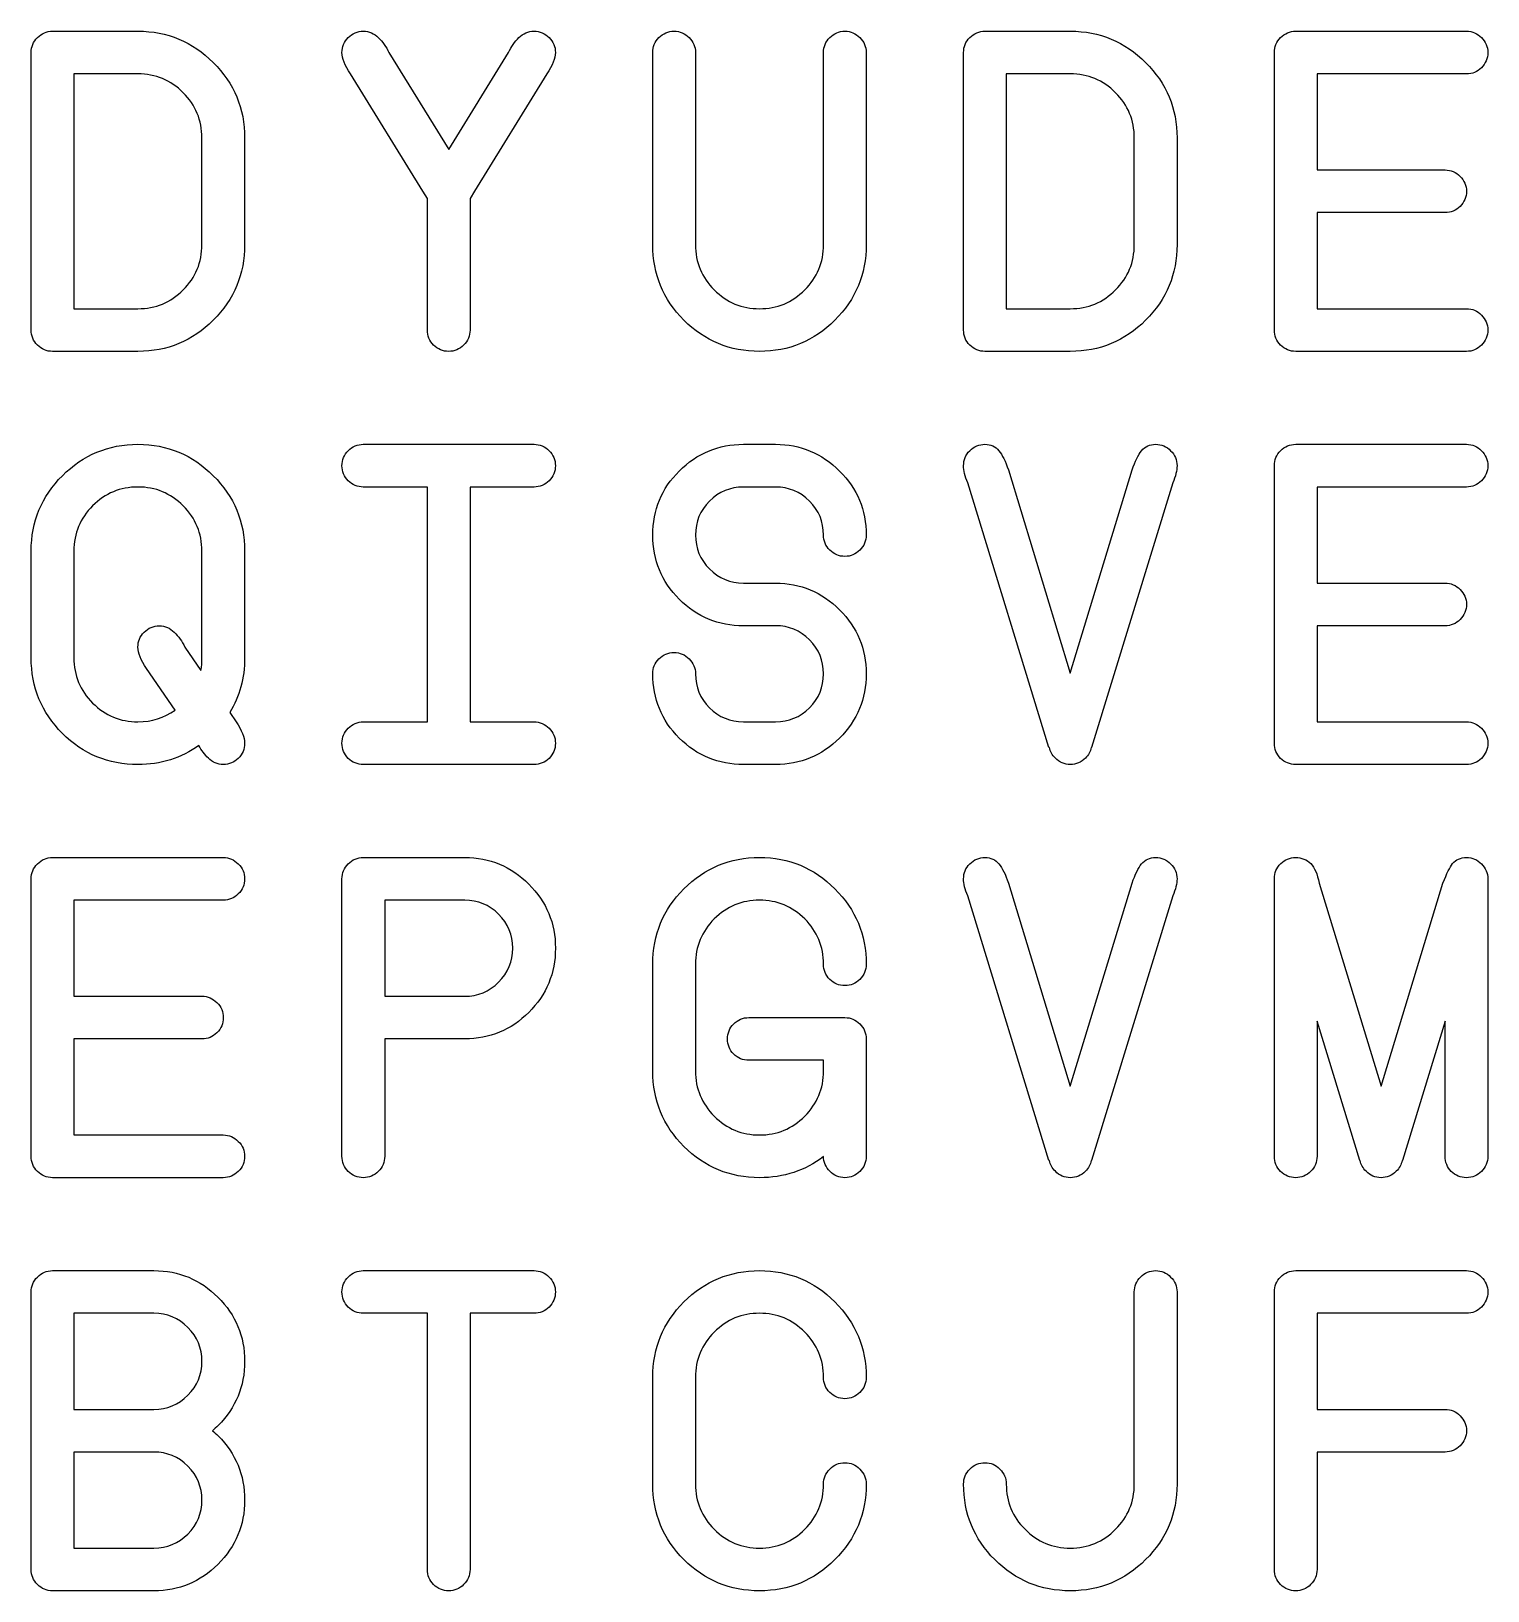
# Model space of a CAD drawing. Extents: x 0.5 to 46.5, y 0.5 to 6.
# Drawn here: x 15.577 to 16.965, y 3.294 to 4.781 of the extents above; entities that cross this region are included whole.
import ezdxf

# ---------------------------------------------------------------- set-up
doc = ezdxf.new("R2010")
doc.units = 0
doc.layers.add('Layer_1', color=7, linetype='CONTINUOUS')

msp = doc.modelspace()

# ---------------------------------------------------------------- linework, layer by layer
at = {"layer": 'Layer_1', "color": 3}
for p, q in [((15.597232, 4.780644), (15.678613, 4.780644)), ((16.485982, 4.780644), (16.567362, 4.780644)), ((16.782232, 4.780644), (16.944993, 4.780644)), ((15.576888, 4.495813), (15.576888, 4.760299)), ((15.917896, 4.760299), (15.974862, 4.667933)), ((15.974862, 4.667933), (16.031829, 4.760299)), ((16.169387, 4.577194), (16.169387, 4.760299)), ((16.210077, 4.760299), (16.210077, 4.577194)), ((16.332147, 4.577194), (16.332147, 4.760299)), ((16.372838, 4.760299), (16.372838, 4.577194)), ((16.465637, 4.495813), (16.465637, 4.760299)), ((16.761887, 4.495813), (16.761887, 4.760299)), ((15.617577, 4.739954), (15.617577, 4.516159)), ((15.678613, 4.739954), (15.617577, 4.739954)), ((15.950245, 4.628056), (15.881275, 4.739954)), ((16.068449, 4.739954), (15.99948, 4.628056)), ((16.506327, 4.739954), (16.506327, 4.516159)), ((16.567362, 4.739954), (16.506327, 4.739954)), ((16.944993, 4.739954), (16.802577, 4.739954)), ((16.802577, 4.739954), (16.802577, 4.648402)), ((15.739648, 4.577194), (15.739648, 4.678919)), ((15.780338, 4.678919), (15.780338, 4.577194)), ((16.628397, 4.577194), (16.628397, 4.678919)), ((16.669088, 4.678919), (16.669088, 4.577194)), ((16.802577, 4.648402), (16.924647, 4.648402)), ((15.954517, 4.621139), (15.950245, 4.628056)), ((15.99948, 4.628056), (15.995207, 4.621139)), ((15.954517, 4.495813), (15.954517, 4.621139)), ((15.995207, 4.621139), (15.995207, 4.495813)), ((16.924647, 4.607712), (16.802577, 4.607712)), ((16.802577, 4.607712), (16.802577, 4.516159)), ((15.617577, 4.516159), (15.678613, 4.516159)), ((16.506327, 4.516159), (16.567362, 4.516159)), ((16.802577, 4.516159), (16.944993, 4.516159)), ((15.678613, 4.475469), (15.597232, 4.475469)), ((16.567362, 4.475469), (16.485982, 4.475469)), ((16.944993, 4.475469), (16.782232, 4.475469)), ((15.893482, 4.386894), (16.056243, 4.386894)), ((16.255853, 4.386894), (16.286371, 4.386894)), ((16.782232, 4.386894), (16.944993, 4.386894)), ((16.508362, 4.36248), (16.567363, 4.168795)), ((16.567363, 4.168795), (16.626363, 4.36248)), ((16.761887, 4.102063), (16.761887, 4.366549)), ((15.954517, 4.346204), (15.893482, 4.346204)), ((15.954517, 4.122409), (15.954517, 4.346204)), ((16.056243, 4.346204), (15.995207, 4.346204)), ((15.995207, 4.346204), (15.995207, 4.122409)), ((16.286371, 4.346204), (16.255853, 4.346204)), ((16.547018, 4.097995), (16.469706, 4.350273)), ((16.665019, 4.350273), (16.587708, 4.097995)), ((16.944993, 4.346204), (16.802577, 4.346204)), ((16.802577, 4.346204), (16.802577, 4.254652)), ((16.372838, 4.300428), (16.372838, 4.300428)), ((15.576888, 4.183444), (15.576888, 4.285169)), ((15.617576, 4.285169), (15.617576, 4.183444)), ((15.739646, 4.183444), (15.739646, 4.285169)), ((15.780338, 4.285169), (15.780338, 4.183444)), ((16.255853, 4.254652), (16.286371, 4.254652)), ((16.802577, 4.254652), (16.924647, 4.254652)), ((16.286371, 4.213962), (16.255853, 4.213962)), ((16.924647, 4.213962), (16.802577, 4.213962)), ((16.802577, 4.213962), (16.802577, 4.122409)), ((15.72337, 4.193616), (15.738631, 4.17144)), ((15.714012, 4.133599), (15.686749, 4.173271)), ((15.766097, 4.131157), (15.7722, 4.122409)), ((15.893482, 4.122409), (15.954517, 4.122409)), ((15.995207, 4.122409), (16.056243, 4.122409)), ((16.255853, 4.122409), (16.286371, 4.122409)), ((16.802577, 4.122409), (16.944993, 4.122409)), ((15.7368, 4.099826), (15.7368, 4.099826)), ((16.547423, 4.097995), (16.547018, 4.097995)), ((16.587708, 4.097995), (16.587302, 4.097995)), ((16.056243, 4.081719), (15.893482, 4.081719)), ((16.286371, 4.081719), (16.255853, 4.081719)), ((16.567364, 4.081719), (16.567361, 4.081719)), ((16.944993, 4.081719), (16.782232, 4.081719)), ((15.597232, 3.993144), (15.759993, 3.993144)), ((15.893482, 3.993144), (15.990121, 3.993144)), ((15.576888, 3.708313), (15.576888, 3.972799)), ((15.873138, 3.708313), (15.873138, 3.972799)), ((16.761888, 3.708313), (16.761888, 3.972799)), ((16.965336, 3.972799), (16.965336, 3.708313)), ((16.965338, 3.972799), (16.965336, 3.972799)), ((16.547018, 3.704245), (16.469706, 3.956523)), ((16.508362, 3.96873), (16.567363, 3.775045)), ((16.567363, 3.775045), (16.626363, 3.96873)), ((16.665019, 3.956523), (16.587708, 3.704245)), ((16.804612, 3.96873), (16.863613, 3.775045)), ((16.863613, 3.775045), (16.922614, 3.96873)), ((15.759993, 3.952454), (15.617577, 3.952454)), ((15.617577, 3.952454), (15.617577, 3.860902)), ((15.990121, 3.952454), (15.913828, 3.952454)), ((15.913828, 3.952454), (15.913828, 3.860902)), ((15.990121, 3.952454), (15.990121, 3.952454)), ((16.169388, 3.789694), (16.169388, 3.891419)), ((16.210078, 3.891419), (16.210078, 3.789694)), ((15.617577, 3.860902), (15.739648, 3.860902)), ((15.913828, 3.860902), (15.990121, 3.860902)), ((16.26094, 3.840556), (16.352493, 3.840556)), ((16.843268, 3.704245), (16.802578, 3.837098)), ((16.802578, 3.837098), (16.802578, 3.708313)), ((16.924645, 3.837098), (16.883955, 3.704245)), ((16.924645, 3.708313), (16.924645, 3.837098)), ((15.739648, 3.820212), (15.617577, 3.820212)), ((15.617577, 3.820212), (15.617577, 3.728659)), ((15.990121, 3.820212), (15.913828, 3.820212)), ((15.913828, 3.820212), (15.913828, 3.708313)), ((15.990121, 3.820212), (15.990121, 3.820212)), ((16.372838, 3.820212), (16.372838, 3.708313)), ((16.332148, 3.799866), (16.26094, 3.799866)), ((16.332148, 3.789694), (16.332148, 3.799866)), ((15.617577, 3.728659), (15.759993, 3.728659)), ((16.547423, 3.704245), (16.547018, 3.704245)), ((16.587708, 3.704245), (16.587302, 3.704245)), ((16.843673, 3.704245), (16.843268, 3.704245)), ((16.883955, 3.704245), (16.88355, 3.704245)), ((15.759993, 3.687969), (15.597232, 3.687969)), ((16.567364, 3.687969), (16.567361, 3.687969)), ((15.597232, 3.599394), (15.693871, 3.599394)), ((15.893482, 3.599394), (16.056243, 3.599394)), ((16.782233, 3.599394), (16.944993, 3.599394)), ((15.576888, 3.314563), (15.576888, 3.579049)), ((16.628397, 3.395944), (16.628397, 3.579049)), ((16.669088, 3.579049), (16.669088, 3.395944)), ((16.761888, 3.314563), (16.761888, 3.579049)), ((15.693871, 3.558704), (15.617577, 3.558704)), ((15.617577, 3.558704), (15.617577, 3.467151)), ((15.693871, 3.558704), (15.693871, 3.558704)), ((15.954518, 3.558704), (15.893482, 3.558704)), ((15.954518, 3.314563), (15.954518, 3.558704)), ((15.995208, 3.558704), (15.995208, 3.314563)), ((16.056243, 3.558704), (15.995208, 3.558704)), ((16.944993, 3.558704), (16.802578, 3.558704)), ((16.802578, 3.558704), (16.802578, 3.467151)), ((16.169388, 3.395944), (16.169388, 3.497669)), ((16.210078, 3.497669), (16.210078, 3.395944)), ((15.617577, 3.467151), (15.693871, 3.467151)), ((16.802578, 3.467151), (16.924648, 3.467151)), ((15.693871, 3.426462), (15.617577, 3.426462)), ((15.617577, 3.426462), (15.617577, 3.334909)), ((15.693871, 3.426462), (15.693871, 3.426462)), ((16.924648, 3.426462), (16.802578, 3.426462)), ((16.802578, 3.426462), (16.802578, 3.314563)), ((16.332148, 3.395944), (16.332148, 3.395944)), ((16.465637, 3.395944), (16.465637, 3.395944)), ((15.617577, 3.334909), (15.693871, 3.334909)), ((15.693871, 3.294219), (15.597232, 3.294219)), ((15.693871, 3.294219), (15.693871, 3.294219))]:
    msp.add_line(p, q, dxfattribs=at)
for points in [[(15.576888, 4.760299), (15.576888, 4.76586), (15.578854, 4.770607), (15.582788, 4.774541)], [(15.582788, 4.774541), (15.586857, 4.77861), (15.591672, 4.780644), (15.597232, 4.780644)], [(15.678613, 4.780644), (15.706689, 4.780644), (15.730628, 4.770675), (15.750431, 4.750737)], [(15.873137, 4.760299), (15.873137, 4.76586), (15.875104, 4.770607), (15.879037, 4.774541)], [(15.879037, 4.774541), (15.883106, 4.77861), (15.887921, 4.780644), (15.893482, 4.780644)], [(15.893482, 4.780644), (15.899043, 4.780644), (15.90379, 4.77861), (15.907724, 4.774541)], [(15.907724, 4.774541), (15.911793, 4.770607), (15.915184, 4.76586), (15.917896, 4.760299)], [(16.031829, 4.760299), (16.034541, 4.76586), (16.037864, 4.770607), (16.041797, 4.774541)], [(16.041797, 4.774541), (16.045866, 4.77861), (16.050682, 4.780644), (16.056243, 4.780644)], [(16.056243, 4.780644), (16.061804, 4.780644), (16.066551, 4.77861), (16.070484, 4.774541)], [(16.070484, 4.774541), (16.074553, 4.770607), (16.076588, 4.76586), (16.076588, 4.760299)], [(16.169387, 4.760299), (16.169387, 4.76586), (16.171353, 4.770607), (16.175287, 4.774541)], [(16.175287, 4.774541), (16.179356, 4.77861), (16.184171, 4.780644), (16.189732, 4.780644)], [(16.189732, 4.780644), (16.195293, 4.780644), (16.20004, 4.77861), (16.203973, 4.774541)], [(16.203973, 4.774541), (16.208042, 4.770607), (16.210077, 4.76586), (16.210077, 4.760299)], [(16.332147, 4.760299), (16.332147, 4.76586), (16.334114, 4.770607), (16.338047, 4.774541)], [(16.338047, 4.774541), (16.342116, 4.77861), (16.346931, 4.780644), (16.352492, 4.780644)], [(16.352492, 4.780644), (16.358053, 4.780644), (16.362801, 4.77861), (16.366734, 4.774541)], [(16.366734, 4.774541), (16.370803, 4.770607), (16.372838, 4.76586), (16.372838, 4.760299)], [(16.465637, 4.760299), (16.465637, 4.76586), (16.467604, 4.770607), (16.471537, 4.774541)], [(16.471537, 4.774541), (16.475606, 4.77861), (16.480421, 4.780644), (16.485982, 4.780644)], [(16.567362, 4.780644), (16.595439, 4.780644), (16.619378, 4.770675), (16.63918, 4.750737)], [(16.761887, 4.760299), (16.761887, 4.76586), (16.763854, 4.770607), (16.767787, 4.774541)], [(16.767787, 4.774541), (16.771856, 4.77861), (16.776671, 4.780644), (16.782232, 4.780644)], [(16.944993, 4.780644), (16.950554, 4.780644), (16.955301, 4.77861), (16.959234, 4.774541)], [(16.959234, 4.774541), (16.963303, 4.770607), (16.965338, 4.76586), (16.965338, 4.760299)], [(15.881275, 4.739954), (15.87585, 4.747957), (15.873137, 4.754738), (15.873137, 4.760299)], [(16.076588, 4.760299), (16.076588, 4.754738), (16.073875, 4.747957), (16.068449, 4.739954)], [(16.965338, 4.760299), (16.965338, 4.754738), (16.963303, 4.749923), (16.959234, 4.745854)], [(15.750431, 4.750737), (15.770369, 4.730935), (15.780338, 4.706995), (15.780338, 4.678919)], [(16.63918, 4.750737), (16.659118, 4.730935), (16.669088, 4.706995), (16.669088, 4.678919)], [(16.959234, 4.745854), (16.955301, 4.741921), (16.950554, 4.739954), (16.944993, 4.739954)], [(15.721744, 4.72205), (15.709808, 4.733986), (15.695431, 4.739954), (15.678613, 4.739954)], [(16.610494, 4.72205), (16.598558, 4.733986), (16.584181, 4.739954), (16.567362, 4.739954)], [(15.739648, 4.678919), (15.739648, 4.695738), (15.73368, 4.710115), (15.721744, 4.72205)], [(16.628397, 4.678919), (16.628397, 4.695738), (16.62243, 4.710115), (16.610494, 4.72205)], [(16.924647, 4.648402), (16.930208, 4.648402), (16.934956, 4.646367), (16.938889, 4.642298)], [(16.938889, 4.642298), (16.942958, 4.638365), (16.944993, 4.633618), (16.944993, 4.628056)], [(16.944993, 4.628056), (16.944993, 4.622495), (16.942958, 4.617681), (16.938889, 4.613612)], [(16.938889, 4.613612), (16.934956, 4.609678), (16.930208, 4.607712), (16.924647, 4.607712)], [(15.721744, 4.534062), (15.73368, 4.545998), (15.739648, 4.560375), (15.739648, 4.577194)], [(15.780338, 4.577194), (15.780338, 4.549118), (15.770369, 4.525111), (15.750431, 4.505173)], [(16.199091, 4.505173), (16.179288, 4.525111), (16.169387, 4.549118), (16.169387, 4.577194)], [(16.210077, 4.577194), (16.210077, 4.560375), (16.216045, 4.545998), (16.227981, 4.534062)], [(16.314244, 4.534062), (16.32618, 4.545998), (16.332147, 4.560375), (16.332147, 4.577194)], [(16.372838, 4.577194), (16.372838, 4.549118), (16.362868, 4.525111), (16.34293, 4.505173)], [(16.610494, 4.534062), (16.62243, 4.545998), (16.628397, 4.560375), (16.628397, 4.577194)], [(16.669088, 4.577194), (16.669088, 4.549118), (16.659118, 4.525111), (16.63918, 4.505173)], [(15.678613, 4.516159), (15.695431, 4.516159), (15.709808, 4.522127), (15.721744, 4.534062)], [(16.227981, 4.534062), (16.239916, 4.522127), (16.254294, 4.516159), (16.271112, 4.516159)], [(16.271112, 4.516159), (16.287931, 4.516159), (16.302308, 4.522127), (16.314244, 4.534062)], [(16.567362, 4.516159), (16.584181, 4.516159), (16.598558, 4.522127), (16.610494, 4.534062)], [(15.750431, 4.505173), (15.730628, 4.48537), (15.706689, 4.475469), (15.678613, 4.475469)], [(16.271112, 4.475469), (16.243036, 4.475469), (16.219029, 4.48537), (16.199091, 4.505173)], [(16.34293, 4.505173), (16.323128, 4.48537), (16.299188, 4.475469), (16.271112, 4.475469)], [(16.63918, 4.505173), (16.619378, 4.48537), (16.595439, 4.475469), (16.567362, 4.475469)], [(16.944993, 4.516159), (16.950554, 4.516159), (16.955301, 4.514124), (16.959234, 4.510055)], [(16.959234, 4.510055), (16.963303, 4.506122), (16.965338, 4.501375), (16.965338, 4.495813)], [(15.582788, 4.481369), (15.578854, 4.485438), (15.576888, 4.490253), (15.576888, 4.495813)], [(15.960418, 4.481369), (15.956484, 4.485438), (15.954517, 4.490253), (15.954517, 4.495813)], [(15.995207, 4.495813), (15.995207, 4.490253), (15.993173, 4.485438), (15.989104, 4.481369)], [(16.471537, 4.481369), (16.467604, 4.485438), (16.465637, 4.490253), (16.465637, 4.495813)], [(16.767787, 4.481369), (16.763854, 4.485438), (16.761887, 4.490253), (16.761887, 4.495813)], [(16.965338, 4.495813), (16.965338, 4.490253), (16.963303, 4.485438), (16.959234, 4.481369)], [(15.597232, 4.475469), (15.591672, 4.475469), (15.586857, 4.477435), (15.582788, 4.481369)], [(15.974862, 4.475469), (15.969302, 4.475469), (15.964487, 4.477435), (15.960418, 4.481369)], [(15.989104, 4.481369), (15.98517, 4.477435), (15.980423, 4.475469), (15.974862, 4.475469)], [(16.485982, 4.475469), (16.480421, 4.475469), (16.475606, 4.477435), (16.471537, 4.481369)], [(16.782232, 4.475469), (16.776671, 4.475469), (16.771856, 4.477435), (16.767787, 4.481369)], [(16.959234, 4.481369), (16.955301, 4.477435), (16.950554, 4.475469), (16.944993, 4.475469)], [(15.606592, 4.356987), (15.62653, 4.376925), (15.650537, 4.386894), (15.678613, 4.386894)], [(15.678613, 4.386894), (15.706689, 4.386894), (15.730629, 4.376925), (15.750431, 4.356987)], [(15.879037, 4.380791), (15.883106, 4.38486), (15.887921, 4.386894), (15.893482, 4.386894)], [(16.056243, 4.386894), (16.061804, 4.386894), (16.066551, 4.38486), (16.070484, 4.380791)], [(16.194615, 4.361463), (16.211569, 4.378417), (16.231982, 4.386894), (16.255853, 4.386894)], [(16.286371, 4.386894), (16.310242, 4.386894), (16.330587, 4.378417), (16.347406, 4.361463)], [(16.471538, 4.380791), (16.475607, 4.38486), (16.480422, 4.386894), (16.485982, 4.386894)], [(16.485982, 4.386894), (16.491543, 4.386894), (16.495952, 4.38486), (16.499207, 4.380791)], [(16.635315, 4.380791), (16.638706, 4.38486), (16.643182, 4.386894), (16.648743, 4.386894)], [(16.648743, 4.386894), (16.654304, 4.386894), (16.659051, 4.38486), (16.662984, 4.380791)], [(16.767787, 4.380791), (16.771856, 4.38486), (16.776671, 4.386894), (16.782232, 4.386894)], [(16.944993, 4.386894), (16.950554, 4.386894), (16.955301, 4.38486), (16.959234, 4.380791)], [(15.873137, 4.366549), (15.873137, 4.37211), (15.875104, 4.376857), (15.879037, 4.380791)], [(16.070484, 4.380791), (16.074553, 4.376857), (16.076588, 4.37211), (16.076588, 4.366549)], [(16.465637, 4.366549), (16.465637, 4.37211), (16.467604, 4.376857), (16.471538, 4.380791)], [(16.499207, 4.380791), (16.502598, 4.376857), (16.505649, 4.370754), (16.508362, 4.36248)], [(16.626363, 4.36248), (16.629076, 4.370754), (16.63206, 4.376857), (16.635315, 4.380791)], [(16.662984, 4.380791), (16.667053, 4.376857), (16.669088, 4.37211), (16.669088, 4.366549)], [(16.761887, 4.366549), (16.761887, 4.37211), (16.763854, 4.376857), (16.767787, 4.380791)], [(16.959234, 4.380791), (16.963303, 4.376857), (16.965338, 4.37211), (16.965338, 4.366549)], [(15.576888, 4.285169), (15.576888, 4.313245), (15.586789, 4.337184), (15.606592, 4.356987)], [(15.750431, 4.356987), (15.770369, 4.337184), (15.780338, 4.313245), (15.780338, 4.285169)], [(15.879037, 4.352104), (15.875104, 4.356173), (15.873137, 4.360988), (15.873137, 4.366549)], [(16.076588, 4.366549), (16.076588, 4.360988), (16.074553, 4.356173), (16.070484, 4.352104)], [(16.169387, 4.300428), (16.169387, 4.324299), (16.177796, 4.344644), (16.194615, 4.361463)], [(16.347406, 4.361463), (16.36436, 4.344644), (16.372838, 4.324299), (16.372838, 4.300428)], [(16.469706, 4.350273), (16.466994, 4.356512), (16.465637, 4.361938), (16.465637, 4.366549)], [(16.669088, 4.366549), (16.669088, 4.361938), (16.667732, 4.356512), (16.665019, 4.350273)], [(16.965338, 4.366549), (16.965338, 4.360988), (16.963303, 4.356173), (16.959234, 4.352104)], [(15.678611, 4.346204), (15.661793, 4.346204), (15.647415, 4.340236), (15.63548, 4.3283)], [(15.721743, 4.3283), (15.709807, 4.340236), (15.69543, 4.346204), (15.678611, 4.346204)], [(15.893482, 4.346204), (15.887921, 4.346204), (15.883106, 4.348171), (15.879037, 4.352104)], [(16.070484, 4.352104), (16.066551, 4.348171), (16.061804, 4.346204), (16.056243, 4.346204)], [(16.255853, 4.346204), (16.243239, 4.346204), (16.232457, 4.341728), (16.223505, 4.332776)], [(16.318719, 4.332776), (16.309768, 4.341728), (16.298985, 4.346204), (16.286371, 4.346204)], [(16.959234, 4.352104), (16.955301, 4.348171), (16.950554, 4.346204), (16.944993, 4.346204)], [(15.63548, 4.3283), (15.623544, 4.316365), (15.617576, 4.301988), (15.617576, 4.285169)], [(15.739646, 4.285169), (15.739646, 4.301988), (15.733678, 4.316365), (15.721743, 4.3283)], [(16.223505, 4.332776), (16.214553, 4.323825), (16.210077, 4.313042), (16.210077, 4.300428)], [(16.332147, 4.300428), (16.332147, 4.313042), (16.327671, 4.323825), (16.318719, 4.332776)], [(16.194615, 4.239189), (16.177796, 4.256144), (16.169387, 4.276556), (16.169387, 4.300428)], [(16.210077, 4.300428), (16.210077, 4.287814), (16.214553, 4.277031), (16.223505, 4.268079)], [(16.338047, 4.285983), (16.334114, 4.290052), (16.332147, 4.294867), (16.332147, 4.300428)], [(16.372838, 4.300428), (16.372838, 4.294867), (16.370803, 4.290052), (16.366734, 4.285983)], [(16.352492, 4.280083), (16.346931, 4.280083), (16.342116, 4.282049), (16.338047, 4.285983)], [(16.366734, 4.285983), (16.362801, 4.282049), (16.358053, 4.280083), (16.352492, 4.280083)], [(16.223505, 4.268079), (16.232457, 4.259128), (16.243239, 4.254652), (16.255853, 4.254652)], [(16.286371, 4.254652), (16.310242, 4.254652), (16.330587, 4.246174), (16.347406, 4.22922)], [(16.924647, 4.254652), (16.930208, 4.254652), (16.934956, 4.252617), (16.938889, 4.248548)], [(16.255853, 4.213962), (16.231982, 4.213962), (16.211569, 4.222371), (16.194615, 4.239189)], [(16.938889, 4.248548), (16.942958, 4.244615), (16.944993, 4.239867), (16.944993, 4.234306)], [(16.347406, 4.22922), (16.36436, 4.212402), (16.372838, 4.192057), (16.372838, 4.168185)], [(16.944993, 4.234306), (16.944993, 4.228745), (16.942958, 4.223931), (16.938889, 4.219862)], [(15.678611, 4.193616), (15.678611, 4.199177), (15.680578, 4.203925), (15.684511, 4.207858)], [(15.684511, 4.207858), (15.68858, 4.211927), (15.693395, 4.213962), (15.698956, 4.213962)], [(15.698956, 4.213962), (15.704517, 4.213962), (15.709264, 4.211927), (15.713198, 4.207858)], [(15.713198, 4.207858), (15.717267, 4.203925), (15.720658, 4.199177), (15.72337, 4.193616)], [(16.318719, 4.200534), (16.309768, 4.209486), (16.298985, 4.213962), (16.286371, 4.213962)], [(16.938889, 4.219862), (16.934956, 4.215928), (16.930208, 4.213962), (16.924647, 4.213962)], [(15.686749, 4.173271), (15.681324, 4.181274), (15.678611, 4.188055), (15.678611, 4.193616)], [(16.332147, 4.168185), (16.332147, 4.180799), (16.327671, 4.191582), (16.318719, 4.200534)], [(15.606592, 4.111422), (15.586789, 4.13136), (15.576888, 4.155368), (15.576888, 4.183444)], [(15.617576, 4.183444), (15.617576, 4.166625), (15.623544, 4.152248), (15.63548, 4.140312)], [(15.738631, 4.17144), (15.739308, 4.175238), (15.739646, 4.179239), (15.739646, 4.183444)], [(15.780338, 4.183444), (15.780338, 4.164048), (15.775591, 4.146619), (15.766097, 4.131157)], [(16.169387, 4.168185), (16.169387, 4.173746), (16.171353, 4.178493), (16.175287, 4.182426)], [(16.175287, 4.182426), (16.179356, 4.186495), (16.184171, 4.18853), (16.189732, 4.18853)], [(16.189732, 4.18853), (16.195293, 4.18853), (16.20004, 4.186495), (16.203973, 4.182426)], [(16.203973, 4.182426), (16.208042, 4.178493), (16.210077, 4.173746), (16.210077, 4.168185)], [(16.194615, 4.106947), (16.177796, 4.123901), (16.169387, 4.144313), (16.169387, 4.168185)], [(16.210077, 4.168185), (16.210077, 4.155571), (16.214553, 4.144788), (16.223505, 4.135836)], [(16.318719, 4.135836), (16.327671, 4.144788), (16.332147, 4.155571), (16.332147, 4.168185)], [(16.372838, 4.168185), (16.372838, 4.144313), (16.36436, 4.123901), (16.347406, 4.106947)], [(15.63548, 4.140312), (15.647415, 4.128377), (15.661793, 4.122409), (15.678611, 4.122409)], [(15.678611, 4.122409), (15.691903, 4.122409), (15.703703, 4.126139), (15.714012, 4.133599)], [(16.223505, 4.135836), (16.232457, 4.126885), (16.243239, 4.122409), (16.255853, 4.122409)], [(16.286371, 4.122409), (16.298985, 4.122409), (16.309768, 4.126885), (16.318719, 4.135836)], [(15.7722, 4.122409), (15.777626, 4.114406), (15.780338, 4.107625), (15.780338, 4.102063)], [(15.879037, 4.116305), (15.883106, 4.120374), (15.887921, 4.122409), (15.893482, 4.122409)], [(16.056243, 4.122409), (16.061804, 4.122409), (16.066551, 4.120374), (16.070484, 4.116305)], [(16.944993, 4.122409), (16.950554, 4.122409), (16.955301, 4.120374), (16.959234, 4.116305)], [(15.678613, 4.081719), (15.650537, 4.081719), (15.62653, 4.09162), (15.606592, 4.111422)], [(15.873137, 4.102063), (15.873137, 4.107625), (15.875104, 4.112372), (15.879037, 4.116305)], [(16.070484, 4.116305), (16.074553, 4.112372), (16.076588, 4.107625), (16.076588, 4.102063)], [(16.255853, 4.081719), (16.231982, 4.081719), (16.211569, 4.090128), (16.194615, 4.106947)], [(16.347406, 4.106947), (16.330587, 4.090128), (16.310242, 4.081719), (16.286371, 4.081719)], [(16.959234, 4.116305), (16.963303, 4.112372), (16.965338, 4.107625), (16.965338, 4.102063)], [(15.7368, 4.099826), (15.719846, 4.087754), (15.70045, 4.081719), (15.678613, 4.081719)], [(15.745752, 4.087822), (15.742225, 4.091213), (15.739241, 4.095214), (15.7368, 4.099826)], [(15.759993, 4.081719), (15.754432, 4.081719), (15.749685, 4.083753), (15.745752, 4.087822)], [(15.780338, 4.102063), (15.780338, 4.096503), (15.778304, 4.091688), (15.774235, 4.087619)], [(15.879037, 4.087619), (15.875104, 4.091688), (15.873137, 4.096503), (15.873137, 4.102063)], [(16.076588, 4.102063), (16.076588, 4.096503), (16.074553, 4.091688), (16.070484, 4.087619)], [(16.553119, 4.087822), (16.55, 4.090806), (16.548101, 4.094197), (16.547423, 4.097995)], [(16.567361, 4.081719), (16.5618, 4.081719), (16.557053, 4.083753), (16.553119, 4.087822)], [(16.581809, 4.087822), (16.57774, 4.083753), (16.572925, 4.081719), (16.567364, 4.081719)], [(16.587302, 4.097995), (16.586625, 4.094197), (16.584794, 4.090806), (16.581809, 4.087822)], [(16.767787, 4.087619), (16.763854, 4.091688), (16.761887, 4.096503), (16.761887, 4.102063)], [(16.965338, 4.102063), (16.965338, 4.096503), (16.963303, 4.091688), (16.959234, 4.087619)], [(15.774235, 4.087619), (15.770302, 4.083685), (15.765554, 4.081719), (15.759993, 4.081719)], [(15.893482, 4.081719), (15.887921, 4.081719), (15.883106, 4.083685), (15.879037, 4.087619)], [(16.070484, 4.087619), (16.066551, 4.083685), (16.061804, 4.081719), (16.056243, 4.081719)], [(16.782232, 4.081719), (16.776671, 4.081719), (16.771856, 4.083685), (16.767787, 4.087619)], [(16.959234, 4.087619), (16.955301, 4.083685), (16.950554, 4.081719), (16.944993, 4.081719)], [(15.576888, 3.972799), (15.576888, 3.97836), (15.578854, 3.983107), (15.582788, 3.987041)], [(15.582788, 3.987041), (15.586857, 3.99111), (15.591672, 3.993144), (15.597232, 3.993144)], [(15.759993, 3.993144), (15.765554, 3.993144), (15.770301, 3.99111), (15.774234, 3.987041)], [(15.774234, 3.987041), (15.778303, 3.983107), (15.780338, 3.97836), (15.780338, 3.972799)], [(15.873138, 3.972799), (15.873138, 3.97836), (15.875104, 3.983107), (15.879038, 3.987041)], [(15.879038, 3.987041), (15.883107, 3.99111), (15.887922, 3.993144), (15.893482, 3.993144)], [(15.990121, 3.993144), (16.013993, 3.993144), (16.034338, 3.984667), (16.051157, 3.967713)], [(16.199092, 3.963237), (16.21903, 3.983175), (16.243037, 3.993144), (16.271113, 3.993144)], [(16.271113, 3.993144), (16.299189, 3.993144), (16.323129, 3.983175), (16.342931, 3.963237)], [(16.465637, 3.972799), (16.465637, 3.97836), (16.467604, 3.983107), (16.471538, 3.987041)], [(16.471538, 3.987041), (16.475607, 3.99111), (16.480422, 3.993144), (16.485982, 3.993144)], [(16.485982, 3.993144), (16.491543, 3.993144), (16.495952, 3.99111), (16.499207, 3.987041)], [(16.499207, 3.987041), (16.502598, 3.983107), (16.505649, 3.977004), (16.508362, 3.96873)], [(16.626363, 3.96873), (16.629076, 3.977004), (16.63206, 3.983107), (16.635315, 3.987041)], [(16.635315, 3.987041), (16.638706, 3.99111), (16.643182, 3.993144), (16.648743, 3.993144)], [(16.648743, 3.993144), (16.654304, 3.993144), (16.659051, 3.99111), (16.662984, 3.987041)], [(16.662984, 3.987041), (16.667053, 3.983107), (16.669088, 3.97836), (16.669088, 3.972799)], [(16.761888, 3.972799), (16.761888, 3.97836), (16.763922, 3.983175), (16.767992, 3.987244)], [(16.767992, 3.987244), (16.771925, 3.991178), (16.776672, 3.993144), (16.782233, 3.993144)], [(16.782233, 3.993144), (16.787794, 3.993144), (16.792609, 3.991178), (16.796678, 3.987244)], [(16.796678, 3.987244), (16.800204, 3.983582), (16.802849, 3.977411), (16.804612, 3.96873)], [(16.922614, 3.96873), (16.92614, 3.977953), (16.929192, 3.984125), (16.931769, 3.987244)], [(16.931769, 3.987244), (16.935024, 3.991178), (16.939432, 3.993144), (16.944993, 3.993144)], [(16.944993, 3.993144), (16.950554, 3.993144), (16.955302, 3.99111), (16.959235, 3.987041)], [(16.959235, 3.987041), (16.963304, 3.983107), (16.965338, 3.97836), (16.965338, 3.972799)], [(15.780338, 3.972799), (15.780338, 3.967238), (15.778303, 3.962423), (15.774234, 3.958354)], [(16.469706, 3.956523), (16.466994, 3.962762), (16.465637, 3.968188), (16.465637, 3.972799)], [(16.669088, 3.972799), (16.669088, 3.968188), (16.667732, 3.962762), (16.665019, 3.956523)], [(15.774234, 3.958354), (15.770301, 3.954421), (15.765554, 3.952454), (15.759993, 3.952454)], [(16.051157, 3.967713), (16.068111, 3.950894), (16.076588, 3.930549), (16.076588, 3.906678)], [(16.169388, 3.891419), (16.169388, 3.919495), (16.179289, 3.943434), (16.199092, 3.963237)], [(16.342931, 3.963237), (16.362869, 3.943434), (16.372838, 3.919495), (16.372838, 3.891419)], [(16.02247, 3.939026), (16.013518, 3.947978), (16.002735, 3.952454), (15.990121, 3.952454)], [(16.271113, 3.952454), (16.254294, 3.952454), (16.239917, 3.946486), (16.227981, 3.93455)], [(16.314245, 3.93455), (16.302309, 3.946486), (16.287931, 3.952454), (16.271113, 3.952454)], [(16.035898, 3.906678), (16.035898, 3.919292), (16.031422, 3.930075), (16.02247, 3.939026)], [(16.227981, 3.93455), (16.216046, 3.922615), (16.210078, 3.908238), (16.210078, 3.891419)], [(16.332148, 3.891419), (16.332148, 3.908238), (16.32618, 3.922615), (16.314245, 3.93455)], [(16.02247, 3.874329), (16.031422, 3.883281), (16.035898, 3.894064), (16.035898, 3.906678)], [(16.076588, 3.906678), (16.076588, 3.882806), (16.068111, 3.862393), (16.051157, 3.845439)], [(16.338048, 3.876974), (16.334115, 3.881043), (16.332148, 3.885858), (16.332148, 3.891419)], [(16.372838, 3.891419), (16.372838, 3.885858), (16.370804, 3.881043), (16.366735, 3.876974)], [(15.990121, 3.860902), (16.002735, 3.860902), (16.013518, 3.865378), (16.02247, 3.874329)], [(16.352493, 3.871074), (16.346932, 3.871074), (16.342117, 3.873041), (16.338048, 3.876974)], [(16.366735, 3.876974), (16.362802, 3.873041), (16.358054, 3.871074), (16.352493, 3.871074)], [(15.739648, 3.860902), (15.745209, 3.860902), (15.749956, 3.858867), (15.75389, 3.854798)], [(15.75389, 3.854798), (15.757958, 3.850865), (15.759993, 3.846117), (15.759993, 3.840556)], [(15.759993, 3.840556), (15.759993, 3.834995), (15.757958, 3.830181), (15.75389, 3.826112)], [(16.051157, 3.845439), (16.034338, 3.828621), (16.013993, 3.820212), (15.990121, 3.820212)], [(16.246495, 3.834453), (16.250564, 3.838522), (16.255379, 3.840556), (16.26094, 3.840556)], [(16.352493, 3.840556), (16.358054, 3.840556), (16.362802, 3.838522), (16.366735, 3.834453)], [(15.75389, 3.826112), (15.749956, 3.822178), (15.745209, 3.820212), (15.739648, 3.820212)], [(16.240595, 3.820212), (16.240595, 3.825772), (16.242562, 3.83052), (16.246495, 3.834453)], [(16.246495, 3.805766), (16.242562, 3.809835), (16.240595, 3.81465), (16.240595, 3.820212)], [(16.366735, 3.834453), (16.370804, 3.83052), (16.372838, 3.825772), (16.372838, 3.820212)], [(16.26094, 3.799866), (16.255379, 3.799866), (16.250564, 3.801833), (16.246495, 3.805766)], [(16.199092, 3.717672), (16.179289, 3.73761), (16.169388, 3.761618), (16.169388, 3.789694)], [(16.210078, 3.789694), (16.210078, 3.772875), (16.216046, 3.758498), (16.227981, 3.746562)], [(16.314245, 3.746562), (16.32618, 3.758498), (16.332148, 3.772875), (16.332148, 3.789694)], [(16.227981, 3.746562), (16.239917, 3.734627), (16.254294, 3.728659), (16.271113, 3.728659)], [(16.271113, 3.728659), (16.287931, 3.728659), (16.302309, 3.734627), (16.314245, 3.746562)], [(15.759993, 3.728659), (15.765554, 3.728659), (15.770301, 3.726624), (15.774234, 3.722555)], [(15.774234, 3.722555), (15.778303, 3.718622), (15.780338, 3.713875), (15.780338, 3.708313)], [(16.271113, 3.687969), (16.243037, 3.687969), (16.21903, 3.69787), (16.199092, 3.717672)], [(15.582788, 3.693869), (15.578854, 3.697938), (15.576888, 3.702753), (15.576888, 3.708313)], [(15.780338, 3.708313), (15.780338, 3.702753), (15.778303, 3.697938), (15.774234, 3.693869)], [(15.879038, 3.693869), (15.875104, 3.697938), (15.873138, 3.702753), (15.873138, 3.708313)], [(15.913828, 3.708313), (15.913828, 3.702753), (15.911793, 3.697938), (15.907724, 3.693869)], [(16.332148, 3.70811), (16.314651, 3.694683), (16.294306, 3.687969), (16.271113, 3.687969)], [(16.338252, 3.694072), (16.334183, 3.698005), (16.332148, 3.702685), (16.332148, 3.70811)], [(16.372838, 3.708313), (16.372838, 3.702753), (16.370804, 3.697938), (16.366735, 3.693869)], [(16.553119, 3.694072), (16.55, 3.697056), (16.548101, 3.700447), (16.547423, 3.704245)], [(16.587302, 3.704245), (16.586625, 3.700447), (16.584794, 3.697056), (16.581809, 3.694072)], [(16.767788, 3.693869), (16.763855, 3.697938), (16.761888, 3.702753), (16.761888, 3.708313)], [(16.802578, 3.708313), (16.802578, 3.702753), (16.800544, 3.697938), (16.796475, 3.693869)], [(16.84937, 3.694072), (16.84625, 3.697056), (16.844352, 3.700447), (16.843673, 3.704245)], [(16.88355, 3.704245), (16.882873, 3.700447), (16.881042, 3.697056), (16.878056, 3.694072)], [(16.930545, 3.693869), (16.926612, 3.697938), (16.924645, 3.702753), (16.924645, 3.708313)], [(16.965336, 3.708313), (16.965336, 3.702753), (16.963301, 3.697938), (16.959232, 3.693869)], [(15.597232, 3.687969), (15.591672, 3.687969), (15.586857, 3.689935), (15.582788, 3.693869)], [(15.774234, 3.693869), (15.770301, 3.689935), (15.765554, 3.687969), (15.759993, 3.687969)], [(15.893482, 3.687969), (15.887922, 3.687969), (15.883107, 3.689935), (15.879038, 3.693869)], [(15.907724, 3.693869), (15.903791, 3.689935), (15.899043, 3.687969), (15.893482, 3.687969)], [(16.352493, 3.687969), (16.346932, 3.687969), (16.342185, 3.690003), (16.338252, 3.694072)], [(16.366735, 3.693869), (16.362802, 3.689935), (16.358054, 3.687969), (16.352493, 3.687969)], [(16.567361, 3.687969), (16.5618, 3.687969), (16.557053, 3.690003), (16.553119, 3.694072)], [(16.581809, 3.694072), (16.57774, 3.690003), (16.572925, 3.687969), (16.567364, 3.687969)], [(16.782233, 3.687969), (16.776672, 3.687969), (16.771857, 3.689935), (16.767788, 3.693869)], [(16.796475, 3.693869), (16.792541, 3.689935), (16.787794, 3.687969), (16.782233, 3.687969)], [(16.863612, 3.687969), (16.85805, 3.687969), (16.853303, 3.690003), (16.84937, 3.694072)], [(16.878056, 3.694072), (16.873987, 3.690003), (16.869172, 3.687969), (16.863612, 3.687969)], [(16.944991, 3.687969), (16.93943, 3.687969), (16.934614, 3.689935), (16.930545, 3.693869)], [(16.959232, 3.693869), (16.955299, 3.689935), (16.950552, 3.687969), (16.944991, 3.687969)], [(15.582788, 3.593291), (15.586857, 3.59736), (15.591672, 3.599394), (15.597232, 3.599394)], [(15.693871, 3.599394), (15.717743, 3.599394), (15.738088, 3.590917), (15.754906, 3.573963)], [(15.879038, 3.593291), (15.883107, 3.59736), (15.887922, 3.599394), (15.893482, 3.599394)], [(16.056243, 3.599394), (16.061804, 3.599394), (16.066551, 3.59736), (16.070484, 3.593291)], [(16.199092, 3.569487), (16.21903, 3.589425), (16.243037, 3.599394), (16.271113, 3.599394)], [(16.271113, 3.599394), (16.299189, 3.599394), (16.323128, 3.589425), (16.342931, 3.569487)], [(16.634297, 3.593291), (16.638366, 3.59736), (16.643181, 3.599394), (16.648742, 3.599394)], [(16.648742, 3.599394), (16.654303, 3.599394), (16.65905, 3.59736), (16.662984, 3.593291)], [(16.767788, 3.593291), (16.771857, 3.59736), (16.776672, 3.599394), (16.782233, 3.599394)], [(16.944993, 3.599394), (16.950554, 3.599394), (16.955302, 3.59736), (16.959235, 3.593291)], [(15.576888, 3.579049), (15.576888, 3.58461), (15.578854, 3.589357), (15.582788, 3.593291)], [(15.873138, 3.579049), (15.873138, 3.58461), (15.875104, 3.589357), (15.879038, 3.593291)], [(16.070484, 3.593291), (16.074553, 3.589357), (16.076588, 3.58461), (16.076588, 3.579049)], [(16.628397, 3.579049), (16.628397, 3.58461), (16.630364, 3.589357), (16.634297, 3.593291)], [(16.662984, 3.593291), (16.667053, 3.589357), (16.669088, 3.58461), (16.669088, 3.579049)], [(16.761888, 3.579049), (16.761888, 3.58461), (16.763854, 3.589357), (16.767788, 3.593291)], [(16.959235, 3.593291), (16.963304, 3.589357), (16.965338, 3.58461), (16.965338, 3.579049)], [(15.754906, 3.573963), (15.771861, 3.557144), (15.780338, 3.536799), (15.780338, 3.512928)], [(15.879038, 3.564604), (15.875104, 3.568673), (15.873138, 3.573488), (15.873138, 3.579049)], [(16.076588, 3.579049), (16.076588, 3.573488), (16.074553, 3.568673), (16.070484, 3.564604)], [(16.169388, 3.497669), (16.169388, 3.525745), (16.179289, 3.549684), (16.199092, 3.569487)], [(16.342931, 3.569487), (16.362869, 3.549684), (16.372838, 3.525745), (16.372838, 3.497669)], [(16.965338, 3.579049), (16.965338, 3.573488), (16.963304, 3.568673), (16.959235, 3.564604)], [(15.72622, 3.545276), (15.717268, 3.554228), (15.706485, 3.558704), (15.693871, 3.558704)], [(15.893482, 3.558704), (15.887922, 3.558704), (15.883107, 3.560671), (15.879038, 3.564604)], [(16.070484, 3.564604), (16.066551, 3.560671), (16.061804, 3.558704), (16.056243, 3.558704)], [(16.271113, 3.558704), (16.254294, 3.558704), (16.239917, 3.552736), (16.227981, 3.5408)], [(16.314244, 3.5408), (16.302309, 3.552736), (16.287931, 3.558704), (16.271113, 3.558704)], [(16.959235, 3.564604), (16.955302, 3.560671), (16.950554, 3.558704), (16.944993, 3.558704)], [(15.739648, 3.512928), (15.739648, 3.525542), (15.735172, 3.536325), (15.72622, 3.545276)], [(16.227981, 3.5408), (16.216046, 3.528865), (16.210078, 3.514488), (16.210078, 3.497669)], [(16.332148, 3.497669), (16.332148, 3.514488), (16.32618, 3.528865), (16.314244, 3.5408)], [(15.72622, 3.480579), (15.735172, 3.489531), (15.739648, 3.500314), (15.739648, 3.512928)], [(15.780338, 3.512928), (15.780338, 3.489056), (15.771929, 3.468711), (15.75511, 3.451893)], [(16.338048, 3.483224), (16.334115, 3.487293), (16.332148, 3.492108), (16.332148, 3.497669)], [(16.372838, 3.497669), (16.372838, 3.492108), (16.370803, 3.487293), (16.366734, 3.483224)], [(15.693871, 3.467151), (15.706485, 3.467151), (15.717268, 3.471627), (15.72622, 3.480579)], [(16.352493, 3.477324), (16.346932, 3.477324), (16.342117, 3.479291), (16.338048, 3.483224)], [(16.366734, 3.483224), (16.362801, 3.479291), (16.358054, 3.477324), (16.352493, 3.477324)], [(16.924648, 3.467151), (16.930209, 3.467151), (16.934956, 3.465117), (16.93889, 3.461048)], [(15.75511, 3.451893), (15.753346, 3.450129), (15.751515, 3.448433), (15.749617, 3.446806)], [(16.93889, 3.461048), (16.942959, 3.457115), (16.944993, 3.452367), (16.944993, 3.446806)], [(15.749617, 3.446806), (15.751515, 3.445179), (15.753346, 3.443552), (15.75511, 3.441924)], [(15.75511, 3.441924), (15.771929, 3.424969), (15.780338, 3.404557), (15.780338, 3.380685)], [(16.944993, 3.446806), (16.944993, 3.441245), (16.942959, 3.436431), (16.93889, 3.432362)], [(15.72622, 3.413034), (15.717268, 3.421986), (15.706485, 3.426462), (15.693871, 3.426462)], [(16.93889, 3.432362), (16.934956, 3.428428), (16.930209, 3.426462), (16.924648, 3.426462)], [(15.739648, 3.380685), (15.739648, 3.393299), (15.735172, 3.404082), (15.72622, 3.413034)], [(16.332148, 3.395944), (16.332148, 3.401505), (16.334115, 3.406252), (16.338048, 3.410185)], [(16.338048, 3.410185), (16.342117, 3.414254), (16.346932, 3.416289), (16.352493, 3.416289)], [(16.352493, 3.416289), (16.358054, 3.416289), (16.362801, 3.414254), (16.366734, 3.410185)], [(16.366734, 3.410185), (16.370803, 3.406252), (16.372838, 3.401505), (16.372838, 3.395944)], [(16.465637, 3.395944), (16.465637, 3.401505), (16.467603, 3.406252), (16.471537, 3.410185)], [(16.471537, 3.410185), (16.475606, 3.414254), (16.480421, 3.416289), (16.485982, 3.416289)], [(16.485982, 3.416289), (16.491543, 3.416289), (16.49629, 3.414254), (16.500223, 3.410185)], [(16.500223, 3.410185), (16.504292, 3.406252), (16.506327, 3.401505), (16.506327, 3.395944)], [(16.199092, 3.323922), (16.179289, 3.34386), (16.169388, 3.367868), (16.169388, 3.395944)], [(16.210078, 3.395944), (16.210078, 3.379125), (16.216046, 3.364748), (16.227981, 3.352812)], [(16.314244, 3.352812), (16.32618, 3.364748), (16.332148, 3.379125), (16.332148, 3.395944)], [(16.372838, 3.395944), (16.372838, 3.367868), (16.362869, 3.34386), (16.342931, 3.323922)], [(16.495341, 3.323922), (16.475538, 3.34386), (16.465637, 3.367868), (16.465637, 3.395944)], [(16.506327, 3.395944), (16.506327, 3.379125), (16.512295, 3.364748), (16.524231, 3.352812)], [(16.610493, 3.352812), (16.622429, 3.364748), (16.628397, 3.379125), (16.628397, 3.395944)], [(16.669088, 3.395944), (16.669088, 3.367868), (16.659118, 3.34386), (16.63918, 3.323922)], [(15.72622, 3.348336), (15.735172, 3.357288), (15.739648, 3.368071), (15.739648, 3.380685)], [(15.780338, 3.380685), (15.780338, 3.356813), (15.771861, 3.336401), (15.754906, 3.319447)], [(15.693871, 3.334909), (15.706485, 3.334909), (15.717268, 3.339385), (15.72622, 3.348336)], [(16.227981, 3.352812), (16.239917, 3.340877), (16.254294, 3.334909), (16.271113, 3.334909)], [(16.271113, 3.334909), (16.287931, 3.334909), (16.302309, 3.340877), (16.314244, 3.352812)], [(16.524231, 3.352812), (16.536166, 3.340877), (16.550544, 3.334909), (16.567362, 3.334909)], [(16.567362, 3.334909), (16.584181, 3.334909), (16.598558, 3.340877), (16.610493, 3.352812)], [(15.754906, 3.319447), (15.738088, 3.302628), (15.717743, 3.294219), (15.693871, 3.294219)], [(16.271113, 3.294219), (16.243037, 3.294219), (16.21903, 3.30412), (16.199092, 3.323922)], [(16.342931, 3.323922), (16.323128, 3.30412), (16.299189, 3.294219), (16.271113, 3.294219)], [(16.567362, 3.294219), (16.539286, 3.294219), (16.515279, 3.30412), (16.495341, 3.323922)], [(16.63918, 3.323922), (16.619378, 3.30412), (16.595438, 3.294219), (16.567362, 3.294219)], [(15.582788, 3.300119), (15.578854, 3.304188), (15.576888, 3.309003), (15.576888, 3.314563)], [(15.597232, 3.294219), (15.591672, 3.294219), (15.586857, 3.296185), (15.582788, 3.300119)], [(15.960418, 3.300119), (15.956485, 3.304188), (15.954518, 3.309003), (15.954518, 3.314563)], [(15.974863, 3.294219), (15.969302, 3.294219), (15.964487, 3.296185), (15.960418, 3.300119)], [(15.989104, 3.300119), (15.985171, 3.296185), (15.980424, 3.294219), (15.974863, 3.294219)], [(15.995208, 3.314563), (15.995208, 3.309003), (15.993173, 3.304188), (15.989104, 3.300119)], [(16.767788, 3.300119), (16.763854, 3.304188), (16.761888, 3.309003), (16.761888, 3.314563)], [(16.782233, 3.294219), (16.776672, 3.294219), (16.771857, 3.296185), (16.767788, 3.300119)], [(16.796474, 3.300119), (16.792541, 3.296185), (16.787794, 3.294219), (16.782233, 3.294219)], [(16.802578, 3.314563), (16.802578, 3.309003), (16.800543, 3.304188), (16.796474, 3.300119)]]:
    msp.add_open_spline(points, degree=3, dxfattribs=at)

doc.saveas('drawing.dxf')
